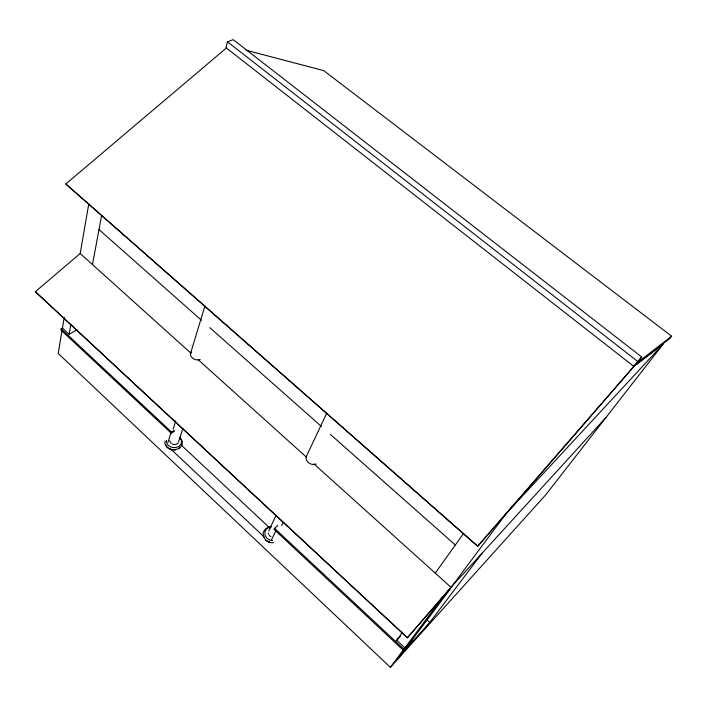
<?xml version="1.0" encoding="UTF-8"?>
<svg xmlns="http://www.w3.org/2000/svg" width="707" height="707" viewBox="0 0 707 707"><rect width="100%" height="100%" fill="white"/><g stroke="black" fill="none" stroke-linecap="round" stroke-linejoin="round"><path stroke-width="1.06" d="M166.56 440.258L166.419 442.432L168.239 445.428L171.624 447.328L175.636 447.628L179.198 446.241L181.354 443.563L181.531 440.302L179.702 437.35M165.067 440.947L164.881 443.775L166.985 447.231L170.882 449.431L175.522 449.767M64.266 317.275L62.455 328.048L61.111 328.79L60.908 330.01L171.341 433.294L174.311 431.226M62.075 330.31L58.195 353.412L390.37 667.328L545.884 494.653L662.936 344.362L634.329 366.085L477.667 546.343L65.813 183.988L226.638 47.784M662.936 344.362L506 513.786L450.889 587.667L407.356 637.811L35.35 291.699L80.2 253.504L88.852 203.457M62.455 328.048L69.109 334.261L70.806 324.593M92.484 264.559L101.596 215.591M634.329 366.085L641.691 356.973L233.213 39.672L227.477 41.828L225.966 47.643L633.755 366.35L669.6 338.697L671.65 336.223L323.691 70.603L246.124 50.232M190.607 353.217L204.995 305.786M167.939 442.441L171.076 432.269M171.341 433.294L171.686 432.163L174.355 430.316M173.153 429.176L175.751 420.789M178.535 442.069L182.883 428.495M268.713 531.072L276.137 515.226M326.784 413.074L306.591 455.935A6.61 5.214 26 0 0 308.499 462.652A6.61 5.214 26 0 0 316.276 463.96M277.789 525.345L273.936 529.26L403.087 650.051L404.192 648.823L390.37 667.328M271.55 539.803L276.03 530.409M281.589 525.513L283.012 522.561M435.256 573.13L463.598 533.405M402.539 632.226L396.707 640.25L404.89 647.895L443.209 596.602L450.757 588.33L397.608 659.295M403.087 650.051L412.216 639.782M424.5 629.433L481.988 553.325M633.755 366.35L641.691 356.973M178.447 448.574L179.525 447.239M477.667 546.343L634.842 365.192M407.356 637.811L450.986 587.296L606.111 417.324M402.725 652.455L429.741 622.496L426.507 619.526M395.593 641.461L400.542 636.07M636.777 363.124L671.65 336.223M69.109 334.261L77.116 329.771M270.383 526.856L266.928 528.474L264.948 531.487L264.975 535.111L267.034 538.363L270.56 540.351L272.575 540.457M273.556 542.72L269.526 542.525L266.009 540.528L263.304 536.419L263.269 532.238L265.567 528.765L269.553 526.901L271.4 526.998M265.673 540.175L269.738 542.481M227.477 41.828L637.59 361.348M65.813 183.988L477.64 546.043M98.998 229.572L201.513 320.324M209.785 327.641L321.393 426.436M330.487 434.487L455.335 544.991M80.2 253.504L190.943 353.2M198.26 359.792L306.608 457.323M313.89 463.88L450.986 587.296M35.35 291.699L407.32 637.59M61.111 328.79L171.686 432.163M274.44 528.209L403.785 649.123M181.248 445.101L269.835 528.041M170.201 448.503L264.604 537.355M268.598 541.12L270.198 542.623M180.205 437.898L182.318 441.309L182.114 445.065L179.631 448.167L174.894 449.961L170.882 449.67L167.515 447.77L165.694 444.783M200.169 359.518A6.407 4.772 16 0 1 192.507 358.087A6.407 4.772 16 0 1 191.173 352.095M178.129 442.927A4.481 3.597 14.3 0 1 172.128 443.899M171.182 443.262A4.481 3.597 14.3 0 1 169.786 440.594M270.914 536.648A4.604 3.889 26 0 1 269.128 535.111M268.58 534.121A4.604 3.889 26 0 1 268.324 533.069"/></g></svg>
